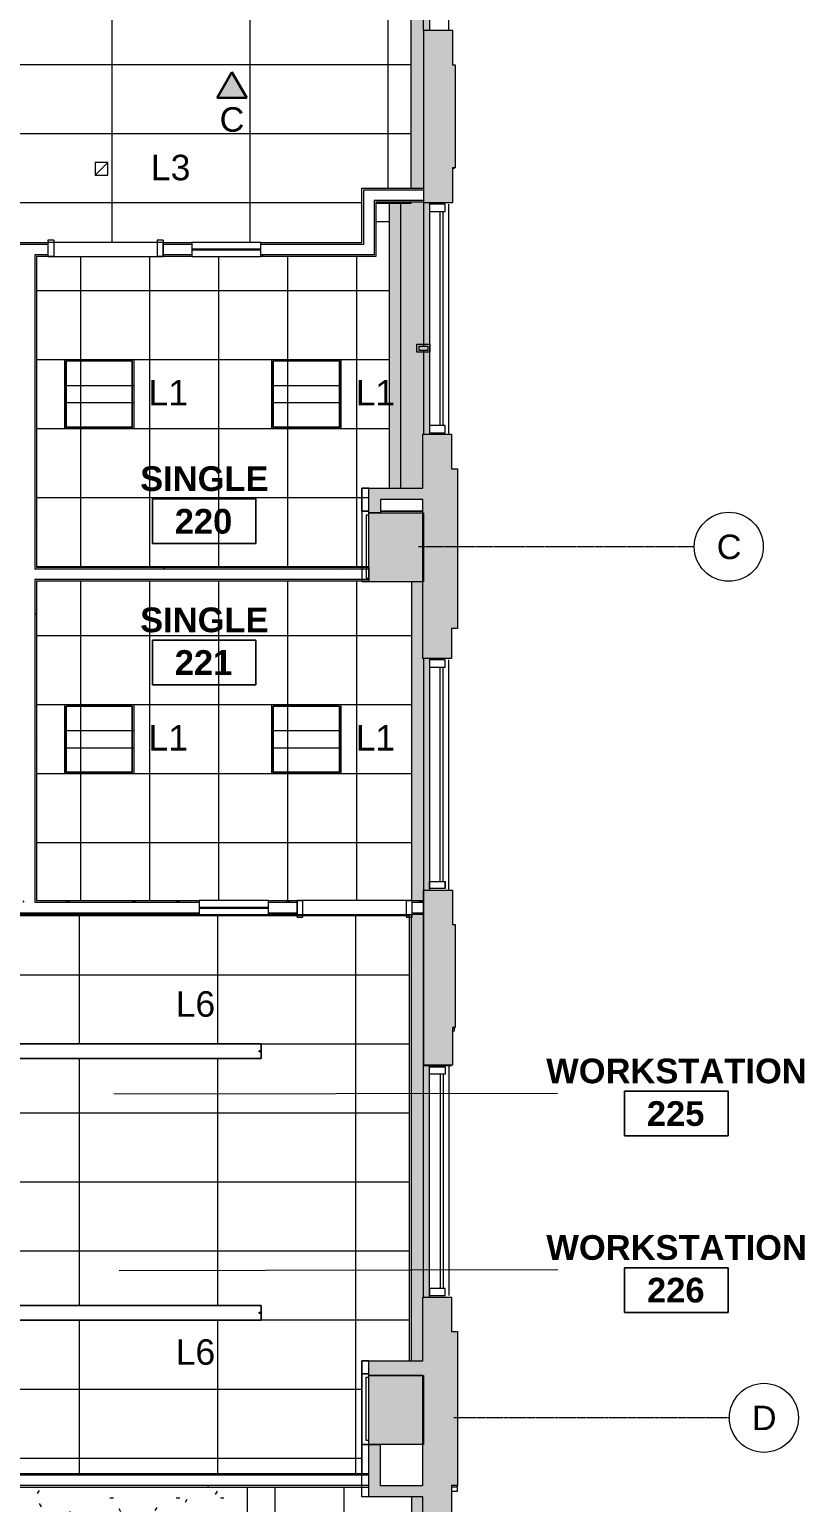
# Model space of a CAD drawing. Header units: inches. Extents: x -24 to 3083, y 122 to 13691.
# Drawn here: x 2814 to 3083, y 12640 to 13152 of the extents above; entities that cross this region are included whole.
import ezdxf

# ---------------------------------------------------------------- set-up
doc = ezdxf.new("R2010")
doc.units = ezdxf.units.IN
doc.header["$MEASUREMENT"] = 0
doc.linetypes.add('X2$0$Grid Line 1_2_', pattern=[0.875, 0.5, -0.125, 0.125, -0.125])
for name, color, linetype, lineweight in [('X2$0$A-ANNO-NOTE', 131, 'Continuous', 9), ('X2$0$A-AREA-IDEN', 2, 'Continuous', 9), ('X2$0$A-CLNG', 13, 'Continuous', 13), ('X2$0$A-CLNG-PATT', 13, 'Continuous', 13), ('X2$0$A-Cols-Extr', 7, 'Continuous', 9), ('X2$0$A-DETL-GENF', 92, 'Continuous', 9), ('X2$0$A-DOOR', 31, 'Continuous', 13), ('X2$0$A-DOOR-FRAM', 31, 'Continuous', 20), ('X2$0$A-GLAZ', 151, 'Continuous', 13), ('X2$0$A-WALL', 113, 'Continuous', 13), ('X2$0$A-Wall-Extr', 7, 'Continuous', 9), ('X2$0$A-WALL-PATT', 111, 'Continuous', 13), ('X2$0$E-ELEC-FIXT', 91, 'Continuous', 9), ('X2$0$E-LITE-EQPM', 33, 'Continuous', 9), ('X2$0$E-LITE-EQPM-IDEN', 33, 'Continuous', 9), ('X2$0$I-WALL', 2, 'Continuous', 9), ('X2$0$Plaza America_Tower 1_2nd Floor -REVIT_dwg', 8, 'Continuous', 9), ('X2$0$S-COLS', 52, 'Continuous', 13), ('X2$0$S-GRID', 1, 'Continuous', 9), ('X2$0$S-GRID-IDEN', 1, 'Continuous', 9)]:
    doc.layers.add(name, color=color, linetype=linetype, lineweight=lineweight)
doc.styles.add('X2$0$Arial_3', font='arial.ttf', dxfattribs={"height": 8.851796})
doc.styles.add('X2$0$Swis721 Lt BT', font='swissl.ttf', dxfattribs={"height": 8.514638})
doc.styles.add('X2$0$Swis721 Lt BT_B', font='', dxfattribs={"height": 8.583975})
doc.styles.get('X2$0$Swis721 Lt BT_B').set_extended_font_data('Swis721 Lt BT', bold=True)
pattern_1 = [(0, (0, 0), (30.72, 7.68), [1.267, -21.773, 1.267, -21.773, -122.88]), (0, (0, 0), (30.72, 7.68), [-46.08, 1.267, -44.813, 1.267, -21.773, -53.76]), (0, (0, 0), (30.72, 7.68), [-115.2, 1.267, -14.093, 1.267, -37.133]), (120, (11.52, 3.84), (-22.0110751, 22.7643004), [1.267, -21.773, 1.267, -21.773, -122.88]), (120, (11.52, 3.84), (-22.0110751, 22.7643004), [-46.08, 1.267, -44.813, 1.267, -21.773, -53.76]), (120, (11.52, 3.84), (-22.0110751, 22.7643004), [-115.2, 1.267, -14.093, 1.267, -37.133]), (240, (15.36, 19.2), (-8.7089249, -30.4443004), [1.267, -21.773, 1.267, -21.773, -122.88]), (240, (15.36, 19.2), (-8.7089249, -30.4443004), [-46.08, 1.267, -44.813, 1.267, -21.773, -53.76]), (240, (15.36, 19.2), (-8.7089249, -30.4443004), [-115.2, 1.267, -14.093, 1.267, -37.133])]
pattern_2 = [(0, (0, 0), (15.36, 3.84), [1.267, -10.253, 1.267, -10.253, -61.44]), (0, (0, 0), (15.36, 3.84), [-23.04, 1.267, -21.773, 1.267, -10.253, -26.88]), (0, (0, 0), (15.36, 3.84), [-57.6, 1.267, -6.413, 1.267, -17.933]), (120, (5.76, 1.92), (-11.00553755, 11.3821502), [1.267, -10.253, 1.267, -10.253, -61.44]), (120, (5.76, 1.92), (-11.00553755, 11.3821502), [-23.04, 1.267, -21.773, 1.267, -10.253, -26.88]), (120, (5.76, 1.92), (-11.00553755, 11.3821502), [-57.6, 1.267, -6.413, 1.267, -17.933]), (240, (7.68, 9.6), (-4.35446245, -15.2221502), [1.267, -10.253, 1.267, -10.253, -61.44]), (240, (7.68, 9.6), (-4.35446245, -15.2221502), [-23.04, 1.267, -21.773, 1.267, -10.253, -26.88]), (240, (7.68, 9.6), (-4.35446245, -15.2221502), [-57.6, 1.267, -6.413, 1.267, -17.933])]

# ---------------------------------------------------------------- blocks, each defined once
blk = doc.blocks.new('X2$0$PS - Duplex - Duplex-V1-FIRST FLOOR')
at = {"layer": 'X2$0$E-ELEC-FIXT'}
for p, q in [((-1.375, -2.25), (-1.375, 2.25)), ((-1.375, 2.25), (1.375, 2.25)), ((-0.75, -1.5), (-0.75, 1.5)), ((-0.75, 1.5), (0.75, 1.5)), ((0.75, 1.5), (0.75, -1.5)), ((1.375, 2.25), (1.375, -2.25)), ((1.375, -2.25), (-1.375, -2.25)), ((0.75, -1.5), (-0.75, -1.5))]:
    blk.add_line(p, q, dxfattribs=at)
blk = doc.blocks.new('X2$0$Plaza America_Tower 1_2nd Floor -REVIT_dwg-5250115-FIRST FLOOR')
at = {"layer": 'X2$0$A-Cols-Extr', "color": 253}
for p, q in [((27873.3, 12984.42), (27870.82, 12984.42)), ((27873.3, 12983.07), (27872.31, 12983.07)), ((27892.05, 12984.42), (27877.3, 12984.42)), ((27873.3, 12659.92), (27870.82, 12659.92)), ((27873.3, 12661.26), (27872.31, 12661.26))]:
    blk.add_line(p, q, dxfattribs=at)
at = {"layer": 'X2$0$A-Cols-Extr', "color": 253, "flags": 128}
for points in [[(27870.82, 12984.42), (27870.82, 12959.92), (27873.3, 12959.92)], [(27872.31, 12983.07), (27872.31, 12961.07), (27873.3, 12961.07)], [(27870.82, 12659.92), (27870.82, 12684.42), (27873.3, 12684.42)], [(27872.31, 12661.26), (27872.31, 12683.26), (27873.3, 12683.26)]]:
    blk.add_lwpolyline(points, dxfattribs=at)
at = {"layer": 'X2$0$A-GLAZ', "color": 253, "lineweight": 9}
for p, q in [((27892.3, 13151.67), (27892.3, 13232.17)), ((27901.05, 13151.67), (27901.05, 13231.67)), ((27892.3, 13091.67), (27892.3, 13041.82)), ((27898.05, 13014.17), (27898.05, 13088.67)), ((27899.05, 13014.17), (27899.05, 13088.67)), ((27901.05, 13011.17), (27901.05, 13091.17)), ((27892.3, 13040.32), (27892.3, 13011.17)), ((27892.3, 12933.17), (27892.3, 12852.67)), ((27898.05, 12855.67), (27898.05, 12930.17)), ((27899.05, 12855.67), (27899.05, 12930.17)), ((27901.05, 12852.67), (27901.05, 12932.67)), ((27894.31, 12855.67), (27894.31, 12853.17)), ((27901.05, 12791.67), (27901.05, 12711.67)), ((27898.05, 12788.67), (27898.05, 12714.17)), ((27899.05, 12788.67), (27899.05, 12714.17))]:
    blk.add_line(p, q, dxfattribs=at)
at = {"layer": 'X2$0$A-GLAZ', "color": 253, "lineweight": 9, "flags": 128}
for points in [[(27899.8, 13091.17), (27894.3, 13091.17), (27894.3, 13088.67), (27899.8, 13088.67)], [(27899.8, 13014.17), (27894.3, 13014.17), (27894.3, 13011.67), (27899.8, 13011.67)], [(27899.8, 12932.67), (27894.3, 12932.67), (27894.3, 12930.17), (27899.8, 12930.17)], [(27899.8, 12788.67), (27894.3, 12788.67), (27894.3, 12791.17), (27899.8, 12791.17)], [(27899.8, 12714.17), (27894.3, 12714.17), (27894.3, 12711.67), (27899.8, 12711.67)]]:
    blk.add_lwpolyline(points, close=True, dxfattribs=at)
for points in [[(27899.81, 12853.17), (27894.3, 12853.17), (27894.3, 12855.67), (27899.81, 12855.67), (27899.8, 12853.17), (27899.81, 12855.67)], [(27892.3, 12711.17), (27892.3, 12791.67), (27901.05, 12791.67), (27902.05, 12791.67)]]:
    blk.add_lwpolyline(points, dxfattribs=at)
at = {"layer": 'X2$0$A-Wall-Extr', "color": 253}
for p, q in [((27892.3, 13151.67), (27892.3, 13091.67)), ((27892.3, 13151.67), (27892.3, 13091.67)), ((27873.3, 12992.42), (27870.82, 12992.42)), ((27892.05, 12984.42), (27877.3, 12984.42)), ((27892.05, 12984.42), (27877.3, 12984.42)), ((27877.3, 12984.42), (27892.05, 12984.42)), ((27892.31, 12792.67), (27892.31, 12852.67)), ((27902.05, 12791.67), (27902.05, 12791.83)), ((27873.3, 12688.92), (27870.82, 12688.92)), ((27870.82, 12659.92), (27873.3, 12659.92))]:
    blk.add_line(p, q, dxfattribs=at)
at = {"layer": 'X2$0$A-Wall-Extr', "color": 253, "flags": 128}
for points in [[(27902.32, 13103.67), (27903.05, 13103.67), (27903.05, 13103.83)], [(27903.05, 13103.83), (27903.05, 13103.67), (27902.32, 13103.67)], [(27873.3, 12984.42), (27870.82, 12984.42), (27870.82, 12992.42), (27873.3, 12992.42)], [(27873.3, 12992.42), (27870.82, 12992.42), (27870.82, 12984.42), (27873.3, 12984.42)], [(27873.3, 12984.42), (27870.82, 12984.42), (27870.82, 12959.92), (27873.3, 12959.92)], [(27902.32, 12803.67), (27903.05, 12803.67), (27903.05, 12804.83)], [(27903.05, 12804.83), (27903.05, 12804.67), (27902.32, 12804.67)], [(27873.23, 12641.67), (27870.82, 12641.67), (27870.82, 12688.92), (27873.3, 12688.92)], [(27870.82, 12684.42), (27870.82, 12688.92), (27873.3, 12688.92)], [(27873.3, 12684.42), (27870.82, 12684.42), (27870.82, 12659.92), (27873.3, 12659.92)], [(27902.05, 12645.17), (27904.05, 12645.17), (27904.05, 12645.67)], [(27902.05, 12645.17), (27904.05, 12645.17), (27904.05, 12645.67)]]:
    blk.add_lwpolyline(points, dxfattribs=at)
for points in [[(27892.31, 12791.67), (27892.31, 12852.67)], [(27873.3, 12684.42), (27870.82, 12684.42)]]:
    blk.add_lwpolyline(points, close=True, dxfattribs=at)
blk = doc.blocks.new('X2$0$Single Flush - OTJ_SOLIDFLUSH_ALUM-4900816-FIRST FLOOR')
at = {"layer": 'X2$0$A-DOOR-FRAM'}
for p, q in [((-20, -3.3125), (-20, 2.4375)), ((-20, 2.4375), (-18, 2.4375)), ((-18, -3.3125), (-18, 2.4375)), ((18.000004, -3.3125), (18.000004, 2.4375)), ((18.000004, 2.4375), (20.000004, 2.4375)), ((20.000004, -3.3125), (20.000004, 2.4375)), ((-20, -3.3125), (-18, -3.3125)), ((18.000004, -3.3125), (20.000004, -3.3125))]:
    blk.add_line(p, q, dxfattribs=at)
blk = doc.blocks.new('X2$0$Frameless opening with glazing - 24_ x 96_-4900874-FIRST FLOOR')
at = {"layer": 'X2$0$A-GLAZ', "lineweight": 30}
blk.add_line((-13.5, 0.0625), (10.5, 0.0625), dxfattribs=at)
blk = doc.blocks.new('X2$0$L-Ceiling Light - Linear Box - 2_x2_-4960925-FIRST FLOOR')
at = {"layer": 'X2$0$E-LITE-EQPM'}
for p, q in [((-12, -12), (-12, 12)), ((-12, 12), (12, 12)), ((-12, -12), (-12, 12)), ((-12, 12), (12, 12)), ((-11.5, -11.5), (-11.5, 11.5)), ((-11.5, 11.5), (11.5, 11.5)), ((11.5, 11.5), (-11.5, 11.5)), ((-11.5, 11.5), (-11.5, -11.5)), ((11.5, 11.5), (11.5, -11.5)), ((11.5, -11.5), (11.5, 11.5)), ((12, 12), (12, -12)), ((12, 12), (12, -12)), ((-12, 3), (12, 3)), ((-12, -3), (12, -3)), ((12, -12), (-12, -12)), ((12, -12), (-12, -12)), ((11.5, -11.5), (-11.5, -11.5)), ((-11.5, -11.5), (11.5, -11.5))]:
    blk.add_line(p, q, dxfattribs=at)
blk = doc.blocks.new('X2$0$L-Recessed Square Downlight - 4_-4552743-FIRST FLOOR')
at = {"layer": 'X2$0$E-LITE-EQPM'}
for p, q in [((-2.1875, -2.1875), (-2.1875, 2.1875)), ((-2.1875, 2.1875), (2.1875, 2.1875)), ((-2.1875, 2.1875), (2.1875, -2.1875)), ((2.1875, 2.1875), (2.1875, -2.1875)), ((2.1875, -2.1875), (-2.1875, -2.1875))]:
    blk.add_line(p, q, dxfattribs=at)
blk = doc.blocks.new('X2$0$Lighting-Pendant-Axis-Beam6-Flush-Direct-Acrylic - Lighting-Pendant-Axis-Beam6-Flush-Direct-Acrylic  8_ LENGTH-5206772-FIRST FLOOR')
at = {"layer": 'X2$0$A-DETL-GENF'}
for p, q in [((46.9375, 2.515625), (-46.9375, 2.515625)), ((-46.9375, 2.515625), (-46.9375, -2.515625)), ((-46.9375, 2.515625), (46.9375, 2.515625)), ((-46.9375, -2.515625), (-46.9375, 2.515625)), ((46.9375, -2.515625), (46.9375, 2.515625)), ((46.9375, 2.515625), (46.9375, -2.515625)), ((-46.9375, -2.515625), (46.9375, -2.515625)), ((46.9375, -2.515625), (-46.9375, -2.515625))]:
    blk.add_line(p, q, dxfattribs=at)
for centre in [(-46.3125, 0), (46.3125, 0)]:
    blk.add_circle(centre, 0.25, dxfattribs=at)
blk = doc.blocks.new('X2$0$Grid - Grid Head - Circle-50561-FIRST FLOOR')
at = {"layer": 'X2$0$S-GRID-IDEN'}
blk.add_circle((0, 0), 0.125, dxfattribs=at)
blk = doc.blocks.new('X2$0$Room Tag - Room Name and Number-3379422-FIRST FLOOR')
at = {"layer": 'X2$0$A-AREA-IDEN'}
for p, q in [((-0.1881, -0.1636), (-0.1881, -0.0018)), ((-0.1881, -0.0018), (0.1869, -0.0018)), ((0.1869, -0.0018), (-0.1881, -0.0018)), ((-0.1881, -0.0018), (-0.1881, -0.1636)), ((0.1869, -0.0018), (0.1869, -0.1636)), ((0.1869, -0.1636), (0.1869, -0.0018)), ((0.1869, -0.1636), (-0.1881, -0.1636)), ((-0.1881, -0.1636), (0.1869, -0.1636))]:
    blk.add_line(p, q, dxfattribs=at)
blk = doc.blocks.new('X2')
at = {"layer": 'X2$0$A-ANNO-NOTE'}
blk.add_hatch(color=256, dxfattribs=at).paths.add_polyline_path([(27820.5, 13128.11), (27825.64, 13137.05), (27830.81, 13128.13)], flags=0)
at = {"layer": 'X2$0$A-CLNG-PATT'}
h = blk.add_hatch(dxfattribs=at)
h.set_pattern_fill('FP2_63', color=256, style=0, pattern_type=2)
h.set_pattern_definition(pattern_2)
h.paths.add_polyline_path([(25516.23, 12516.67), (25519.32, 12516.67), (25519.32, 12633.17), (25509.32, 12633.17), (25509.32, 12552.83), (25511.32, 12552.83), (25511.32, 12516.67), (25515.32, 12516.67)], flags=0)
h.paths.add_polyline_path([(25517.7, 12638.04), (25519.32, 12638.04), (25519.32, 12659.67), (25511.32, 12659.67), (25511.32, 12638.04), (25512.79, 12638.04)], flags=0)
h.paths.add_polyline_path([(25519.32, 12683.92), (25519.32, 12819.17), (25511.32, 12819.17), (25511.32, 12791.67), (25509.32, 12791.67), (25509.32, 12711.33), (25511.32, 12711.33), (25511.35, 12683.92)], flags=0)
h.paths.add_polyline_path([(25511.32, 12824.04), (25519.32, 12824.04), (25519.32, 12959.92), (25511.57, 12959.92), (25511.57, 12932.67), (25509.32, 12932.67), (25509.32, 12853.17), (25511.32, 12853.17), (25511.32, 12841.01)], flags=0)
h.paths.add_polyline_path([(25511.66, 12983.92), (25519.32, 12983.92), (25519.32, 13090.98), (25511.32, 13090.98), (25511.32, 13090.17), (25509.32, 13090.17), (25509.32, 13011.17), (25511.57, 13011.17), (25511.57, 12983.92)], flags=0)
h.paths.add_polyline_path([(27892.05, 12992.42), (27892.05, 13011.17), (27894.3, 13011.17), (27894.3, 13091.67), (27892.32, 13091.67), (27892.32, 13151.67), (27894.3, 13151.67), (27894.3, 13232.1), (27892.3, 13232.1), (27892.29, 13232.17), (27892.05, 13232.17), (27892.05, 13278.35), (27887.82, 13278.35), (27887.82, 13096.69), (27892.22, 13096.69), (27892.22, 13091.81), (27887.82, 13091.81), (27887.82, 13091.42), (27884.3, 13091.42), (27884.3, 12992.42)], flags=0)
h.paths.add_polyline_path([(25511.32, 13095.86), (25519.32, 13095.86), (25519.32, 13257.86), (25511.32, 13257.86), (25511.31, 13231.92), (25509.31, 13231.92), (25509.31, 13151.67), (25511.32, 13151.67), (25511.32, 13103.67)], flags=0)
h.paths.add_polyline_path([(25516.56, 13262.73), (25519.32, 13262.73), (25519.32, 13278.92), (25511.32, 13278.92), (25511.32, 13262.73)], flags=0)
h.paths.add_polyline_path([(25512, 13312.42), (25519.32, 13312.42), (25519.32, 13497.18), (25511.66, 13497.18), (25511.66, 13489.91), (25509.32, 13489.91), (25509.32, 13349.17), (25511.32, 13349.17), (25511.32, 13312.42)], flags=0)
h.paths.add_polyline_path([(27891.31, 13312.42), (27892.05, 13312.42), (27892.05, 13324.8), (27884.05, 13324.8), (27884.05, 13312.42), (27887.82, 13312.42)], flags=0)
h.paths.add_polyline_path([(27884.05, 13329.68), (27892.05, 13329.68), (27892.05, 13349.17), (27894.3, 13349.17), (27894.3, 13493.82), (27892.31, 13493.82), (27892.31, 13501.82), (27884.05, 13501.82), (27884.05, 13337.17)], flags=0)
h.paths.add_polyline_path([(27052.47, 13520.67), (27052.47, 13529.17), (27031.81, 13529.17), (27031.81, 13531.16), (26951.31, 13531.16), (26951.31, 13528.91), (26942.99, 13528.91), (26942.99, 13520.67), (27032.56, 13520.67)], flags=0)
h.paths.add_polyline_path([(26938.12, 13520.67), (26938.12, 13528.91), (26932.47, 13528.91), (26932.47, 13520.67)], flags=0)
h.paths.add_polyline_path([(27072.47, 13521.17), (27189.84, 13521.17), (27189.84, 13531.12), (27091.81, 13531.12), (27091.81, 13529.17), (27071.47, 13529.17), (27071.47, 13521.17)], flags=0)
h.paths.add_polyline_path([(27863.08, 13521.17), (27863.08, 13529.17), (27857.06, 13529.17), (27857.06, 13531.16), (27712.31, 13531.16), (27712.31, 13529.17), (27652.31, 13529.17), (27652.31, 13531.16), (27569.42, 13531.16), (27569.42, 13529.17), (27551.47, 13529.17), (27551.47, 13521.17), (27669.59, 13521.17), (27669.59, 13529.16), (27674.47, 13529.16), (27674.47, 13521.17), (27727.85, 13521.17)], flags=0)
h.paths.add_polyline_path([(27315.49, 13521.17), (27326.99, 13521.17), (27326.99, 13529.16), (27315.49, 13529.16)], flags=0)
h.paths.add_polyline_path([(27206.38, 13521.17), (27290.99, 13521.17), (27290.99, 13529.16), (27271.81, 13529.17), (27271.81, 13531.12), (27194.72, 13531.12), (27194.72, 13521.17)], flags=0)
h.paths.add_polyline_path([(27331.86, 13521.17), (27479.37, 13521.17), (27479.37, 13530.55), (27484.24, 13530.55), (27484.24, 13521.17), (27532.47, 13521.17), (27532.47, 13529.16), (27511.81, 13529.17), (27511.81, 13531.16), (27331.86, 13531.16), (27331.86, 13521.84)], flags=0)
h.paths.add_polyline_path([(26522.06, 13521.17), (26522.06, 13529.16), (26452.31, 13529.17), (26452.31, 13531.16), (26371.82, 13531.16), (26371.82, 13529.17), (26351.64, 13529.17), (26351.64, 13521.17), (26512.46, 13521.17)], flags=0)
h.paths.add_polyline_path([(26311.82, 13521.17), (26328.39, 13521.17), (26328.39, 13529.16), (26311.82, 13529.17), (26311.82, 13531.16), (26131.82, 13531.16), (26131.82, 13529.17), (26111.64, 13529.17), (26111.64, 13521.17), (26163.45, 13521.17)], flags=0)
h.paths.add_polyline_path([(25641.98, 13521.17), (25692.32, 13521.17), (25692.32, 13531.17), (25547.57, 13531.17), (25547.57, 13529.17), (25540.29, 13529.17), (25540.29, 13521.17)], flags=0)
h.paths.add_polyline_path([(25697.19, 13521.17), (25852.3, 13521.17), (25852.3, 13529.17), (25831.82, 13529.17), (25831.82, 13531.16), (25752.32, 13531.16), (25752.32, 13529.17), (25697.19, 13529.17), (25697.19, 13528.92)], flags=0)
h.paths.add_polyline_path([(25871.3, 13521.17), (25990.13, 13521.17), (25990.13, 13531.16), (25891.82, 13531.16), (25891.82, 13529.17), (25871.3, 13529.17), (25871.3, 13528.94)], flags=0)
h.paths.add_polyline_path([(25995.01, 13521.17), (26092.64, 13521.17), (26092.64, 13529.17), (26071.82, 13529.17), (26071.82, 13531.16), (25995.01, 13531.16), (25995.01, 13526.1)], flags=0)
h.paths.add_polyline_path([(25547.57, 13529.17), (25547.57, 13529.17), (25641.98, 13529.17)], flags=0)
h = blk.add_hatch(dxfattribs=at)
h.set_pattern_fill('FP2_63', color=256, style=0, pattern_type=2)
h.set_pattern_definition(pattern_2)
h.paths.add_polyline_path([(25515.32, 12512.67), (25523.32, 12512.67), (25523.32, 12633.17), (25519.32, 12633.17), (25519.32, 12516.67), (25511.32, 12516.67), (25511.32, 12512.67)], flags=0)
h.paths.add_polyline_path([(25519.32, 12638.04), (25523.32, 12638.04), (25523.32, 12659.67), (25519.32, 12659.67)], flags=0)
h.paths.add_polyline_path([(25523.32, 12983.92), (25523.32, 13090.98), (25519.32, 13090.98), (25519.32, 12983.92)], flags=0)
h.paths.add_polyline_path([(27880.3, 12992.42), (27884.3, 12992.42), (27884.3, 13091.42), (27880.3, 13091.42), (27880.3, 13030.43)], flags=0)
h.paths.add_polyline_path([(25519.32, 13095.86), (25523.32, 13095.86), (25523.32, 13257.86), (25519.32, 13257.86), (25519.32, 13148.41)], flags=0)
h.paths.add_polyline_path([(25523.32, 13262.73), (25523.32, 13278.92), (25519.32, 13278.92), (25519.32, 13262.73), (25523.1, 13262.73)], flags=0)
h.paths.add_polyline_path([(25523.32, 13312.42), (25523.32, 13497.18), (25519.32, 13497.18), (25519.32, 13312.42)], flags=0)
h.paths.add_polyline_path([(27884.05, 13312.42), (27884.05, 13324.8), (27880.05, 13324.8), (27880.05, 13312.42)], flags=0)
h.paths.add_polyline_path([(27880.42, 13329.68), (27884.05, 13329.68), (27884.05, 13501.82), (27880.05, 13501.82), (27880.05, 13329.68)], flags=0)
h.paths.add_polyline_path([(27032.56, 13517.17), (27052.47, 13517.17), (27052.47, 13520.67), (26942.99, 13520.67), (26942.99, 13517.17), (27031.81, 13517.17)], flags=0)
h.paths.add_polyline_path([(27479.37, 13517.17), (27479.37, 13521.17), (27331.86, 13521.17), (27331.86, 13517.17), (27380.2, 13517.17)], flags=0)
h.paths.add_polyline_path([(27072.47, 13517.17), (27189.84, 13517.17), (27189.84, 13521.17), (27071.47, 13521.17), (27071.47, 13517.17)], flags=0)
h.paths.add_polyline_path([(27674.47, 13517.17), (27863.08, 13517.17), (27863.08, 13521.17), (27674.47, 13521.17), (27674.47, 13518.75)], flags=0)
h.paths.add_polyline_path([(27515.12, 13517.17), (27532.47, 13517.17), (27532.47, 13521.17), (27484.24, 13521.17), (27484.24, 13517.17), (27511.81, 13517.17)], flags=0)
h.paths.add_polyline_path([(26932.47, 13517.17), (26938.12, 13517.17), (26938.12, 13520.67), (26932.47, 13520.67), (26932.47, 13528.91), (26928.47, 13528.91), (26928.47, 13517.17)], flags=0)
h.paths.add_polyline_path([(27194.72, 13517.17), (27290.99, 13517.17), (27290.99, 13521.17), (27194.72, 13521.17), (27194.72, 13519.41)], flags=0)
h.paths.add_polyline_path([(27551.47, 13517.17), (27669.59, 13517.17), (27669.59, 13521.17), (27551.47, 13521.17)], flags=0)
h.paths.add_polyline_path([(27326.99, 13517.17), (27326.99, 13521.17), (27315.49, 13521.17), (27315.49, 13517.17)], flags=0)
h.paths.add_polyline_path([(26328.39, 13517.17), (26328.39, 13521.17), (26111.64, 13521.17), (26111.64, 13517.17), (26311.82, 13517.17)], flags=0)
h.paths.add_polyline_path([(26522.06, 13517.17), (26522.06, 13521.17), (26351.64, 13521.17), (26351.64, 13517.17), (26452.31, 13517.17)], flags=0)
h.paths.add_polyline_path([(25692.32, 13517.17), (25692.32, 13521.17), (25540.29, 13521.17), (25540.29, 13517.17), (25641.98, 13517.17)], flags=0)
h.paths.add_polyline_path([(25697.19, 13517.17), (25852.3, 13517.17), (25852.3, 13521.17), (25697.19, 13521.17), (25697.19, 13519.16)], flags=0)
h.paths.add_polyline_path([(25990.13, 13517.17), (25990.13, 13521.17), (25871.3, 13521.17), (25871.3, 13517.17), (25989.63, 13517.17)], flags=0)
h.paths.add_polyline_path([(26071.82, 13517.17), (26092.64, 13517.17), (26092.64, 13521.17), (25995.01, 13521.17), (25995.01, 13517.17)], flags=0)
h = blk.add_hatch(dxfattribs=at)
h.set_pattern_fill('FP2_48', color=256, style=0, pattern_type=2)
h.set_pattern_definition([(180, (27898.368, 13235.707), (3e-15, 24), []), (90, (27898.37, 13235.707), (48, -3e-15), [])])
h.paths.add_polyline_path([(27514.37, 13077.81), (27870.82, 13077.81), (27870.82, 13096.69), (27887.82, 13096.69), (27887.82, 13278.35), (27873.3, 13278.35), (27873.3, 13324.8), (27514.37, 13324.8), (27514.37, 13148.41)], flags=0)
h.paths.add_polyline_path([(27887.82, 13091.42), (27887.82, 13091.81), (27875.7, 13091.81), (27875.7, 13091.42), (27876.09, 13091.42)], flags=0)
h.paths.add_polyline_path([(27554.03, 13197.55), (27531.89, 13197.55), (27531.89, 13202.58), (27813.52, 13202.58), (27813.52, 13197.55), (27625.77, 13197.55)], flags=0)
h = blk.add_hatch(dxfattribs=at)
h.set_pattern_fill('FP2_77', color=256, style=0, pattern_type=2)
h.set_pattern_definition([(0, (27815.5, 13037.168), (0, -24), []), (270, (27815.5, 13037.168), (-24, -1e-15), [])])
h.paths.add_polyline_path([(27814.76, 12964.92), (27873.3, 12964.92), (27873.3, 12992.42), (27880.3, 12992.42), (27880.3, 13091.42), (27875.7, 13091.42), (27875.7, 13072.94), (27757.69, 13072.94), (27757.69, 12964.92)], flags=0)
h = blk.add_hatch(dxfattribs=at)
h.set_pattern_fill('FP2_63', color=256, style=0, pattern_type=2)
h.set_pattern_definition(pattern_2)
h.paths.add_polyline_path([(25691.32, 12113.17), (25691.32, 12115.17), (25694.33, 12115.17), (25694.33, 12119.17), (25540.29, 12119.17), (25540.31, 12115.17), (25546.57, 12115.17), (25546.57, 12113.17), (25641.98, 12113.17)], flags=0)
h.paths.add_polyline_path([(27572.06, 12113.17), (27652.06, 12113.17), (27652.06, 12120.17), (27551.48, 12120.17), (27551.48, 12116.17), (27572.06, 12116.17)], flags=0)
h.paths.add_polyline_path([(27727.85, 12113.17), (27857.06, 12113.17), (27857.06, 12116.17), (27863.43, 12116.17), (27863.43, 12120.17), (27712.06, 12120.17), (27712.06, 12113.17)], flags=0)
h.paths.add_polyline_path([(25902.15, 12113.17), (26071.82, 12113.17), (26071.82, 12115.17), (26092.64, 12115.17), (26092.64, 12119.17), (25871.64, 12119.17), (25871.64, 12115.17), (25891.98, 12115.17), (25891.98, 12113.17), (25892.28, 12113.17)], flags=0)
h.paths.add_polyline_path([(26371.98, 12113.17), (26451.31, 12113.17), (26451.31, 12116.42), (26456.31, 12116.42), (26456.31, 12119.17), (26351.64, 12119.17), (26351.64, 12115.17), (26371.98, 12115.17)], flags=0)
h.paths.add_polyline_path([(27031.65, 12113.17), (27031.65, 12116.17), (27052.47, 12116.17), (27052.47, 12120.17), (26946.47, 12120.17), (26946.47, 12116.23), (26951.31, 12116.23), (26951.31, 12113.17), (26954.78, 12113.17)], flags=0)
h.paths.add_polyline_path([(25751.48, 12113.17), (25831.82, 12113.17), (25831.82, 12115.17), (25852.64, 12115.17), (25852.64, 12119.17), (25751.48, 12119.17), (25751.48, 12115.17)], flags=0)
h.paths.add_polyline_path([(26160.01, 12113.17), (26311.82, 12113.17), (26311.82, 12115.17), (26332.64, 12115.17), (26332.64, 12119.17), (26164.26, 12119.17), (26164.26, 12113.24), (26159.38, 12113.24), (26159.38, 12119.17), (26111.64, 12119.17), (26111.64, 12115.17), (26131.98, 12115.17), (26131.98, 12113.17), (26159.38, 12113.17)], flags=0)
h.paths.add_polyline_path([(27271.65, 12113.21), (27271.65, 12116.17), (27292.23, 12116.17), (27292.2, 12120.17), (27194.18, 12120.17), (27194.18, 12113.28), (27189.3, 12113.28), (27189.3, 12120.17), (27087.81, 12120.17), (27087.81, 12116.17), (27091.81, 12116.17), (27091.81, 12113.21), (27206.38, 12113.21)], flags=0)
h.paths.add_polyline_path([(27380.2, 12113.21), (27516.01, 12113.21), (27516.01, 12120.17), (27311.23, 12120.17), (27311.23, 12116.17), (27331.81, 12116.17), (27331.81, 12113.21)], flags=0)
h.paths.add_polyline_path([(27707.81, 12116.17), (27707.81, 12120.17), (27656.31, 12120.17), (27656.31, 12116.17), (27698.4, 12116.17)], flags=0)
h.paths.add_polyline_path([(27524.06, 12116.17), (27532.48, 12116.17), (27532.48, 12120.17), (27520.26, 12120.17), (27520.26, 12116.17)], flags=0)
h.paths.add_polyline_path([(27082.93, 12116.17), (27082.93, 12120.17), (27071.47, 12120.17), (27071.47, 12116.17), (27079.65, 12116.17)], flags=0)
h.paths.add_polyline_path([(27892.05, 12141.26), (27892.05, 12150.42), (27894.55, 12150.42), (27894.55, 12295.1), (27892.3, 12295.1), (27892.3, 12337.45), (27888.3, 12337.45), (27888.3, 12141.26), (27892.04, 12141.26)], flags=0)
h.paths.add_polyline_path([(25515.38, 12141.56), (25515.38, 12341.92), (25511.32, 12341.92), (25511.31, 12295.17), (25509.06, 12295.17), (25509.06, 12150.42), (25511.38, 12150.42), (25511.38, 12141.56)], flags=0)
h.paths.add_polyline_path([(27888.08, 12365.35), (27892.31, 12365.35), (27892.32, 12412.17), (27894.57, 12412.17), (27894.57, 12492.67), (27892.32, 12492.67), (27892.32, 12552.67), (27894.3, 12552.67), (27894.3, 12633.17), (27892.05, 12633.17), (27892.02, 12641.67), (27888.05, 12641.67), (27888.05, 12365.35)], flags=0)
h.paths.add_polyline_path([(25511.32, 12365.92), (25515.32, 12365.92), (25515.32, 12403.92), (25511.32, 12403.92), (25511.32, 12385.92)], flags=0)
h.paths.add_polyline_path([(25511.32, 12408.79), (25515.32, 12408.79), (25515.32, 12512.67), (25511.32, 12512.67), (25511.31, 12492.67), (25509.32, 12492.67), (25509.32, 12412.17), (25511.32, 12412.17), (25511.32, 12408.79)], flags=0)
h.paths.add_polyline_path([(27888.05, 12688.92), (27892.05, 12688.92), (27892.05, 12711.17), (27894.18, 12711.17), (27894.18, 12791.83), (27892.3, 12791.83), (27892.3, 12844.17), (27888.05, 12844.17), (27888.05, 12689.78)], flags=0)
h.paths.add_polyline_path([(27892.21, 12849.04), (27892.3, 12849.04), (27892.32, 12852.67), (27894.3, 12852.67), (27894.3, 12933.17), (27892.05, 12933.17), (27892.05, 12959.85), (27888.05, 12959.85), (27888.05, 12849.04), (27888.31, 12849.04)], flags=0)
h = blk.add_hatch(dxfattribs=at)
h.set_pattern_fill('FP2_36', color=256, style=0, pattern_type=2)
h.set_pattern_definition([(180, (26999.5, 13157.168), (3e-15, 24), []), (90, (26999.5, 13157.168), (24, -1e-15), [])])
h.paths.add_polyline_path([(27887.32, 12849.04), (27888.05, 12849.04), (27888.05, 12959.85), (27873.3, 12959.85), (27873.3, 12960.04), (27757.69, 12960.04), (27757.69, 12849.04), (27848.31, 12849.04)], flags=0)
h = blk.add_hatch(dxfattribs=at)
h.set_pattern_fill('FP2_58', color=256, style=0, pattern_type=2)
h.set_pattern_definition([(180, (27839.087, 12895.154), (3e-15, 24), []), (90, (27839.087, 12895.154), (48, -3e-15), [])])
h.paths.add_polyline_path([(27650.97, 12649.83), (27870.82, 12649.83), (27870.82, 12688.83), (27873.3, 12688.83), (27873.3, 12688.92), (27887.32, 12688.92), (27887.32, 12843.83), (27517.37, 12843.83), (27517.37, 12674.86), (27617.6, 12674.86), (27617.6, 12649.83), (27640.94, 12649.83)], flags=0)
h.paths.add_polyline_path([(27662.77, 12703.15), (27554.24, 12703.15), (27554.24, 12708.19), (27835.87, 12708.19), (27835.87, 12703.15), (27727.85, 12703.15)], flags=0)
h.paths.add_polyline_path([(27835.87, 12794.12), (27554.24, 12794.12), (27554.24, 12799.15), (27835.87, 12799.15), (27835.87, 12794.48)], flags=0)
h = blk.add_hatch(dxfattribs=at)
h.set_pattern_fill('FP2_1', color=256, style=0, pattern_type=2)
h.set_pattern_definition(pattern_1)
h.paths.add_polyline_path([(27830.91, 12572.95), (27830.91, 12644.95), (27748.07, 12644.95), (27748.07, 12572.95), (27814.76, 12572.95)], flags=0)
h = blk.add_hatch(dxfattribs=at)
h.set_pattern_fill('FP2_62', color=256, style=0, pattern_type=2)
h.set_pattern_definition([(90, (27859.108, 12485.35), (24, -1e-15), []), (0, (27859.108, 12485.35), (0, -24), [])])
h.paths.add_polyline_path([(27835.02, 12341.7), (27873.3, 12341.7), (27873.3, 12365.92), (27888.05, 12365.92), (27888.05, 12641.67), (27873.23, 12641.67), (27873.23, 12644.95), (27830.91, 12644.95), (27830.91, 12341.7)], flags=0)
h.paths.add_polyline_path([(27835.02, 12389.2), (27835.02, 12390.95), (27883.19, 12390.95), (27883.19, 12389.2), (27836.69, 12389.2)], flags=0)
h.paths.add_polyline_path([(27835.02, 12461.2), (27835.02, 12462.95), (27883.19, 12462.95), (27883.19, 12461.2)], flags=0)
h.paths.add_polyline_path([(27835.02, 12533.2), (27835.02, 12534.95), (27883.19, 12534.95), (27883.19, 12533.2)], flags=0)
h.paths.add_polyline_path([(27835.02, 12605.2), (27835.02, 12606.95), (27883.19, 12606.95), (27883.19, 12605.2)], flags=0)
at = {"layer": 'X2$0$A-WALL-PATT', "lineweight": 9}
for points in [[(27892.33, 13139.67), (27902.32, 13139.67), (27902.32, 13151.67), (27892.32, 13151.67), (27892.32, 13139.67)], [(27902.05, 13103.83), (27903.32, 13103.83), (27903.32, 13139.67), (27892.32, 13139.67), (27892.32, 13103.83), (27901.67, 13103.83)], [(27892.32, 13091.67), (27902.32, 13091.67), (27902.32, 13103.83), (27892.32, 13103.83)], [(27902.05, 12999.17), (27902.05, 13011.17), (27892.05, 13011.17), (27892.05, 12999.17), (27901.67, 12999.17)], [(27904.05, 12943.67), (27904.05, 12999.17), (27892.05, 12999.17), (27892.05, 12983.85), (27892.3, 12983.85), (27892.3, 12959.85), (27892.05, 12959.85), (27892.05, 12943.67), (27902.05, 12943.67)], [(27877.3, 12983.85), (27877.3, 12992.42), (27873.3, 12992.42), (27873.3, 12983.85), (27875.7, 12983.85)], [(27886.13, 12988.42), (27892.05, 12988.42), (27892.05, 12992.42), (27877.3, 12992.42), (27877.3, 12988.42), (27884.3, 12988.42)], [(27901.67, 12933.17), (27902.05, 12933.17), (27902.05, 12943.67), (27892.05, 12943.67), (27892.05, 12933.17), (27894.3, 12933.17)], [(27892.32, 12840.67), (27902.32, 12840.67), (27902.32, 12852.67), (27892.32, 12852.67), (27892.32, 12843.83)], [(27902.05, 12804.83), (27903.32, 12804.83), (27903.32, 12840.67), (27892.32, 12840.67), (27892.32, 12804.83), (27901.67, 12804.83)], [(27892.32, 12791.83), (27902.32, 12791.83), (27902.32, 12804.83), (27892.32, 12804.83), (27892.32, 12792.24)], [(27901.67, 12699.17), (27902.05, 12699.17), (27902.05, 12711.17), (27892.05, 12711.17), (27892.05, 12699.17), (27894.18, 12699.17)], [(27904.05, 12645.67), (27904.05, 12699.17), (27892.05, 12699.17), (27892.07, 12683.85), (27892.3, 12682.96), (27892.3, 12659.85), (27892.05, 12659.85), (27892.05, 12645.67), (27902.05, 12645.67)], [(27873.3, 12683.92), (27892.05, 12683.92), (27892.05, 12688.92), (27873.3, 12688.92), (27873.3, 12688.83)], [(27877.23, 12641.67), (27877.23, 12659.85), (27873.23, 12659.85), (27873.23, 12641.67)], [(27888.05, 12641.67), (27892.05, 12641.67), (27892.01, 12645.67), (27877.23, 12645.67), (27877.23, 12641.67), (27883.19, 12641.67)], [(27902.05, 12633.17), (27902.05, 12645.67), (27892.05, 12645.67), (27892.05, 12633.17), (27901.67, 12633.17)]]:
    blk.add_hatch(color=7, dxfattribs=at).paths.add_polyline_path(points, flags=0)
h = blk.add_hatch(dxfattribs=at)
h.set_pattern_fill('FP2_1', color=256, style=0, pattern_type=2)
h.set_pattern_definition(pattern_1)
h.paths.add_polyline_path([(27874.17, 13096.06), (27892.22, 13096.06), (27892.22, 13096.69), (27870.82, 13096.69), (27870.82, 13096.06), (27873.82, 13096.06)], flags=0)
h = blk.add_hatch(dxfattribs=at)
h.set_pattern_fill('FP2_1', color=256, style=0, pattern_type=2)
h.set_pattern_definition(pattern_1)
h.paths.add_polyline_path([(27871.45, 13077.81), (27871.45, 13096.06), (27870.82, 13096.05), (27870.82, 13077.81)], flags=0)
h = blk.add_hatch(dxfattribs=at)
h.set_pattern_fill('FP2_1', color=256, style=0, pattern_type=2)
h.set_pattern_definition(pattern_1)
h.paths.add_polyline_path([(27875.07, 13091.81), (27892.22, 13091.81), (27892.22, 13092.44), (27875.07, 13092.44)], flags=0)
h = blk.add_hatch(dxfattribs=at)
h.set_pattern_fill('FP2_1', color=256, style=0, pattern_type=2)
h.set_pattern_definition(pattern_1)
h.paths.add_polyline_path([(27871.29, 13077.19), (27871.45, 13077.19), (27871.45, 13077.81), (27835.69, 13077.81), (27835.69, 13077.19)], flags=0)
h.paths.add_polyline_path([(27510.37, 13077.19), (27674.82, 13077.19), (27674.82, 13077.81), (27510.37, 13077.81), (27510.37, 13077.66)], flags=0)
h.paths.add_polyline_path([(27811.69, 13077.19), (27811.69, 13077.81), (27801.69, 13077.81), (27801.69, 13077.19)], flags=0)
h.paths.add_polyline_path([(27748.82, 13077.19), (27761.69, 13077.19), (27761.69, 13077.81), (27748.82, 13077.81)], flags=0)
h.paths.add_polyline_path([(27698.82, 13077.19), (27708.82, 13077.19), (27708.82, 13077.81), (27698.82, 13077.81)], flags=0)
h = blk.add_hatch(dxfattribs=at)
h.set_pattern_fill('FP2_1', color=256, style=0, pattern_type=2)
h.set_pattern_definition(pattern_1)
h.paths.add_polyline_path([(27871.45, 13072.94), (27875.7, 13072.94), (27875.66, 13073.56), (27835.69, 13073.56), (27835.69, 13072.94)], flags=0)
h.paths.add_polyline_path([(27515.24, 13072.94), (27605.41, 13072.94), (27605.41, 13073.56), (27514.62, 13073.56), (27514.62, 13072.94)], flags=0)
h.paths.add_polyline_path([(27609.04, 13072.94), (27674.82, 13072.94), (27674.82, 13073.56), (27609.04, 13073.56)], flags=0)
h.paths.add_polyline_path([(27698.82, 13072.94), (27708.82, 13072.94), (27708.82, 13073.56), (27698.82, 13073.56)], flags=0)
h.paths.add_polyline_path([(27811.69, 13072.94), (27811.69, 13073.56), (27801.69, 13073.56), (27801.69, 13072.94)], flags=0)
h.paths.add_polyline_path([(27752.82, 13072.94), (27753.44, 13072.94), (27753.42, 13073.56), (27748.82, 13073.56), (27748.82, 13072.94)], flags=0)
h.paths.add_polyline_path([(27757.07, 13072.94), (27761.69, 13072.94), (27761.69, 13073.56), (27757.07, 13073.56)], flags=0)
h = blk.add_hatch(dxfattribs=at)
h.set_pattern_fill('FP2_1', color=256, style=0, pattern_type=2)
h.set_pattern_definition(pattern_1)
h.paths.add_polyline_path([(27757.07, 12849.04), (27757.69, 12849.04), (27757.69, 12960.67), (27757.07, 12960.67), (27757.07, 12912.46)], flags=0)
h.paths.add_polyline_path([(27757.07, 12964.29), (27757.69, 12964.29), (27757.69, 13072.94), (27757.07, 13072.94), (27757.07, 12964.77)], flags=0)
h = blk.add_hatch(dxfattribs=at)
h.set_pattern_fill('FP2_1', color=256, style=0, pattern_type=2)
h.set_pattern_definition(pattern_1)
h.paths.add_polyline_path([(27757.69, 12964.29), (27873.3, 12964.29), (27873.3, 12964.92), (27757.69, 12964.92)], flags=0)
h = blk.add_hatch(dxfattribs=at)
h.set_pattern_fill('FP2_1', color=256, style=0, pattern_type=2)
h.set_pattern_definition(pattern_1)
h.paths.add_polyline_path([(27814.76, 12960.04), (27873.3, 12960.04), (27873.3, 12960.67), (27757.69, 12960.67), (27757.69, 12960.04)], flags=0)
h = blk.add_hatch(dxfattribs=at)
h.set_pattern_fill('FP2_1', color=256, style=0, pattern_type=2)
h.set_pattern_definition(pattern_1)
h.paths.add_polyline_path([(27838.31, 12848.42), (27848.31, 12848.42), (27848.31, 12849.04), (27838.31, 12849.04)], flags=0)
h.paths.add_polyline_path([(27531.73, 12848.42), (27753.44, 12848.42), (27753.44, 12849.04), (27515.24, 12849.04), (27515.24, 12848.42), (27517.37, 12848.42)], flags=0)
h.paths.add_polyline_path([(27888.31, 12848.42), (27892.31, 12848.42), (27892.3, 12849.04), (27888.31, 12849.04)], flags=0)
h.paths.add_polyline_path([(27757.07, 12848.42), (27814.31, 12848.42), (27814.31, 12849.04), (27757.07, 12849.04)], flags=0)
h = blk.add_hatch(dxfattribs=at)
h.set_pattern_fill('FP2_1', color=256, style=0, pattern_type=2)
h.set_pattern_definition(pattern_1)
h.paths.add_polyline_path([(27838.31, 12844.17), (27848.31, 12844.17), (27848.31, 12844.79), (27838.31, 12844.79)], flags=0)
h.paths.add_polyline_path([(27510.99, 12844.17), (27814.31, 12844.17), (27814.31, 12844.79), (27510.99, 12844.79)], flags=0)
h.paths.add_polyline_path([(27888.31, 12844.17), (27892.31, 12844.17), (27892.3, 12844.79), (27888.31, 12844.79)], flags=0)
h = blk.add_hatch(dxfattribs=at)
h.set_pattern_fill('FP2_1', color=256, style=0, pattern_type=2)
h.set_pattern_definition(pattern_1)
h.paths.add_polyline_path([(27617.6, 12649.2), (27873.23, 12649.2), (27873.23, 12649.83), (27617.6, 12649.83)], flags=0)
h = blk.add_hatch(dxfattribs=at)
h.set_pattern_fill('FP2_1', color=256, style=0, pattern_type=2)
h.set_pattern_definition(pattern_1)
h.paths.add_polyline_path([(27617.6, 12644.95), (27743.82, 12644.95), (27743.79, 12645.58), (27617.6, 12645.58)], flags=0)
h.paths.add_polyline_path([(27830.91, 12644.95), (27873.23, 12644.95), (27873.23, 12645.58), (27747.44, 12645.58), (27747.44, 12644.95), (27814.76, 12644.95)], flags=0)
at = {"layer": 'X2$0$S-COLS', "lineweight": 5}
for points in [[(27892.3, 12959.85), (27892.3, 12983.85), (27873.3, 12983.85), (27873.3, 12959.85), (27892.05, 12959.85)], [(27892.05, 12659.85), (27892.3, 12659.85), (27892.3, 12682.96), (27892.05, 12683.85), (27873.3, 12683.85), (27873.3, 12659.85)]]:
    blk.add_hatch(color=250, dxfattribs=at).paths.add_polyline_path(points, flags=0)
at = {"layer": 'X2$0$A-ANNO-NOTE'}
for p, q in [((27825.64, 13137.05), (27820.5, 13128.11)), ((27830.81, 13128.13), (27825.64, 13137.05)), ((27820.5, 13128.11), (27830.81, 13128.13))]:
    blk.add_line(p, q, dxfattribs=at)
at = {"layer": 'X2$0$A-ANNO-NOTE', "lineweight": 30}
for p, q in [((27825.64, 13137.05), (27820.5, 13128.11)), ((27825.64, 13137.05), (27830.81, 13128.13)), ((27830.81, 13128.13), (27820.5, 13128.11))]:
    blk.add_line(p, q, dxfattribs=at)
at = {"layer": 'X2$0$A-AREA-IDEN'}
for p, q in [((27784.56, 12781.8), (27938.9, 12782.09)), ((27786.44, 12720.4), (27938.95, 12720.68))]:
    blk.add_line(p, q, dxfattribs=at)
at = {"layer": 'X2$0$A-CLNG'}
for p, q in [((27887.82, 13278.35), (27887.82, 13096.69)), ((27894.3, 13232.1), (27894.3, 13151.67)), ((27887.82, 13091.42), (27875.7, 13091.42)), ((27880.3, 13091.81), (27880.3, 12992.42)), ((27884.3, 13091.42), (27884.3, 12992.42)), ((27887.82, 13091.81), (27887.82, 13091.42)), ((27894.3, 13091.67), (27894.3, 13011.17)), ((27888.05, 12959.85), (27888.05, 12849.04)), ((27894.3, 12933.17), (27894.3, 12852.67)), ((27892.3, 12852.67), (27892.3, 12849.04)), ((27517.37, 12843.83), (27887.32, 12843.83)), ((27887.32, 12843.83), (27887.32, 12688.92)), ((27888.05, 12688.92), (27888.05, 12844.17)), ((27892.3, 12844.17), (27892.3, 12791.83)), ((27894.18, 12791.83), (27894.18, 12711.17)), ((27873.3, 12688.83), (27870.82, 12688.83)), ((27870.82, 12688.83), (27870.82, 12649.83)), ((27830.91, 12644.95), (27830.91, 12572.95)), ((27888.05, 12641.67), (27888.05, 12365.35))]:
    blk.add_line(p, q, dxfattribs=at)
at = {"layer": 'X2$0$A-WALL', "color": 8, "lineweight": 20}
for p, q in [((27892.32, 13091.67), (27892.32, 13151.67)), ((27892.32, 13151.67), (27902.32, 13151.67)), ((27902.32, 13151.67), (27902.32, 13139.67)), ((27902.32, 13139.67), (27903.32, 13139.67)), ((27903.32, 13139.67), (27903.32, 13103.83)), ((27903.32, 13103.83), (27902.32, 13103.83)), ((27902.32, 13103.83), (27902.32, 13091.67)), ((27902.32, 13091.67), (27892.32, 13091.67)), ((27892.05, 12992.42), (27892.05, 13011.17)), ((27892.05, 13011.17), (27902.05, 13011.17)), ((27902.05, 13011.17), (27902.05, 12999.17)), ((27902.05, 12999.17), (27904.05, 12999.17)), ((27904.05, 12999.17), (27904.05, 12943.67)), ((27873.3, 12992.42), (27892.05, 12992.42)), ((27873.3, 12983.85), (27873.3, 12992.42)), ((27892.05, 12988.42), (27877.3, 12988.42)), ((27877.3, 12988.42), (27877.3, 12983.85)), ((27892.05, 12933.17), (27892.05, 12988.42)), ((27877.3, 12983.85), (27873.3, 12983.85)), ((27904.05, 12943.67), (27902.05, 12943.67)), ((27902.05, 12943.67), (27902.05, 12933.17)), ((27902.05, 12933.17), (27892.05, 12933.17)), ((27892.32, 12791.83), (27892.32, 12852.67)), ((27892.32, 12852.67), (27902.32, 12852.67)), ((27902.32, 12852.67), (27902.32, 12840.67)), ((27902.32, 12840.67), (27903.32, 12840.67)), ((27903.32, 12840.67), (27903.32, 12804.83)), ((27903.32, 12804.83), (27902.32, 12804.83)), ((27902.32, 12804.83), (27902.32, 12791.83)), ((27902.32, 12791.83), (27892.32, 12791.83)), ((27892.05, 12688.92), (27892.05, 12711.17)), ((27892.05, 12711.17), (27902.05, 12711.17)), ((27902.05, 12711.17), (27902.05, 12699.17)), ((27902.05, 12699.17), (27904.05, 12699.17)), ((27904.05, 12699.17), (27904.05, 12645.67)), ((27892.05, 12645.67), (27892.05, 12683.92)), ((27873.23, 12641.67), (27873.23, 12659.85)), ((27873.23, 12659.85), (27877.23, 12659.85)), ((27877.23, 12659.85), (27877.23, 12645.67)), ((27892.05, 12641.67), (27873.23, 12641.67)), ((27877.23, 12645.67), (27892.05, 12645.67)), ((27892.05, 12633.17), (27892.05, 12641.67)), ((27904.05, 12645.67), (27902.05, 12645.67)), ((27902.05, 12645.67), (27902.05, 12633.17))]:
    blk.add_line(p, q, dxfattribs=at)
at = {"layer": 'X2$0$A-WALL'}
for p, q in [((27871.45, 13096.06), (27871.45, 13077.19)), ((27892.22, 13096.06), (27871.45, 13096.06)), ((27875.07, 13092.44), (27875.07, 13073.56)), ((27892.22, 13092.44), (27875.07, 13092.44)), ((27761.69, 13077.19), (27748.82, 13077.19)), ((27811.69, 13077.19), (27801.69, 13077.19)), ((27871.45, 13077.19), (27835.69, 13077.19)), ((27761.69, 13073.56), (27757.07, 13073.56)), ((27757.07, 13073.56), (27757.07, 12964.29)), ((27811.69, 13073.56), (27801.69, 13073.56)), ((27875.07, 13073.56), (27835.69, 13073.56)), ((27873.3, 12964.29), (27757.07, 12964.29)), ((27757.07, 12960.67), (27757.07, 12848.42)), ((27873.3, 12960.67), (27757.07, 12960.67)), ((27757.07, 12848.42), (27814.31, 12848.42)), ((27838.31, 12848.42), (27848.31, 12848.42)), ((27888.31, 12848.42), (27892.31, 12848.42)), ((27510.99, 12844.79), (27814.31, 12844.79)), ((27838.31, 12844.79), (27848.31, 12844.79)), ((27888.31, 12844.79), (27892.31, 12844.79)), ((27873.23, 12649.2), (27617.6, 12649.2)), ((27873.23, 12645.58), (27747.44, 12645.58))]:
    blk.add_line(p, q, dxfattribs=at)
at = {"layer": 'X2$0$A-WALL', "lineweight": 9}
for p, q in [((27902.05, 12643.67), (27904.05, 12643.67)), ((27904.05, 12643.67), (27904.05, 12645.67))]:
    blk.add_line(p, q, dxfattribs=at)
at = {"layer": 'X2$0$I-WALL', "lineweight": 13}
for p, q in [((27870.82, 13077.81), (27870.82, 13096.69)), ((27870.82, 13096.69), (27892.22, 13096.69)), ((27892.22, 13096.69), (27892.22, 13091.81)), ((27875.7, 13091.81), (27875.7, 13072.94)), ((27892.22, 13091.81), (27875.7, 13091.81)), ((27748.82, 13077.81), (27761.69, 13077.81)), ((27761.69, 13077.81), (27761.69, 13072.94)), ((27801.69, 13077.81), (27811.69, 13077.81)), ((27801.69, 13072.94), (27801.69, 13077.81)), ((27811.69, 13077.81), (27811.69, 13072.94)), ((27835.69, 13077.81), (27870.82, 13077.81)), ((27835.69, 13072.94), (27835.69, 13077.81)), ((27761.69, 13072.94), (27757.69, 13072.94)), ((27757.69, 13072.94), (27757.69, 12964.92)), ((27811.69, 13072.94), (27801.69, 13072.94)), ((27875.7, 13072.94), (27835.69, 13072.94)), ((27757.69, 12964.92), (27873.3, 12964.92)), ((27873.3, 12964.92), (27873.3, 12960.04)), ((27757.69, 12960.04), (27757.69, 12849.04)), ((27873.3, 12960.04), (27757.69, 12960.04)), ((27757.69, 12849.04), (27814.31, 12849.04)), ((27814.31, 12849.04), (27814.31, 12844.17)), ((27838.31, 12844.17), (27838.31, 12849.04)), ((27838.31, 12849.04), (27848.31, 12849.04)), ((27848.31, 12849.04), (27848.31, 12844.17)), ((27888.31, 12844.17), (27888.31, 12849.04)), ((27888.31, 12849.04), (27892.31, 12849.04)), ((27892.31, 12849.04), (27892.31, 12844.17)), ((27814.31, 12844.17), (27510.37, 12844.17)), ((27848.31, 12844.17), (27838.31, 12844.17)), ((27892.31, 12844.17), (27888.31, 12844.17)), ((27617.6, 12649.83), (27873.23, 12649.83)), ((27873.23, 12644.95), (27748.07, 12644.95))]:
    blk.add_line(p, q, dxfattribs=at)
at = {"layer": 'X2$0$I-WALL'}
for p, q in [((27801.69, 13077.81), (27761.69, 13077.81)), ((27835.69, 13077.81), (27811.69, 13077.81)), ((27761.69, 13072.94), (27801.69, 13072.94)), ((27811.69, 13072.94), (27835.69, 13072.94)), ((27838.31, 12849.04), (27814.31, 12849.04)), ((27888.31, 12849.04), (27848.31, 12849.04)), ((27814.31, 12844.17), (27838.31, 12844.17)), ((27848.31, 12844.17), (27888.31, 12844.17))]:
    blk.add_line(p, q, dxfattribs=at)
at = {"layer": 'X2$0$I-WALL', "color": 8, "lineweight": 20}
for p, q in [((27873.3, 12688.92), (27892.05, 12688.92)), ((27873.3, 12683.92), (27873.3, 12688.92)), ((27892.05, 12683.92), (27873.3, 12683.92))]:
    blk.add_line(p, q, dxfattribs=at)
at = {"layer": 'X2$0$S-COLS', "color": 8, "lineweight": 20}
for p, q in [((27873.3, 12959.85), (27873.3, 12983.85)), ((27873.3, 12983.85), (27892.3, 12983.85)), ((27892.3, 12983.85), (27892.3, 12959.85)), ((27892.3, 12959.85), (27873.3, 12959.85)), ((27873.3, 12659.85), (27873.3, 12683.85)), ((27873.3, 12683.85), (27892.3, 12683.85)), ((27892.3, 12683.85), (27892.3, 12659.85)), ((27892.3, 12659.85), (27873.3, 12659.85))]:
    blk.add_line(p, q, dxfattribs=at)
at = {"layer": 'X2$0$S-GRID', "linetype": 'X2$0$Grid Line 1_2_'}
for p, q in [((27986.4, 12972.05), (27890.4, 12972.05)), ((27998.63, 12669.16), (27902.63, 12669.16))]:
    blk.add_line(p, q, dxfattribs=at)
at = {"layer": 'X2$0$A-AREA-IDEN', "xscale": 95.99999999999994, "yscale": 95.99999999999994, "zscale": 95.99999999999994}
for p in [(27816.04, 12988.88), (27816.04, 12939.78), (27980.2, 12782.95), (27980.25, 12721.54)]:
    blk.add_blockref('X2$0$Room Tag - Room Name and Number-3379422-FIRST FLOOR', p, dxfattribs=at)
at = {"layer": 'X2$0$A-DOOR', "rotation": 180}
blk.add_blockref('X2$0$Single Flush - OTJ_SOLIDFLUSH_ALUM-4900816-FIRST FLOOR', (27781.69, 13075.38), dxfattribs=at)
at = {"layer": 'X2$0$A-DOOR'}
blk.add_blockref('X2$0$Single Flush - OTJ_SOLIDFLUSH_ALUM-4900816-FIRST FLOOR', (27868.31, 12846.61), dxfattribs=at)
at = {"layer": 'X2$0$A-GLAZ'}
blk.add_blockref('X2$0$Frameless opening with glazing - 24_ x 96_-4900874-FIRST FLOOR', (27825.19, 13075.38), dxfattribs=at)
at = {"layer": 'X2$0$A-GLAZ', "rotation": 180}
blk.add_blockref('X2$0$Frameless opening with glazing - 24_ x 96_-4900874-FIRST FLOOR', (27824.81, 12846.61), dxfattribs=at)
at = {"layer": 'X2$0$E-ELEC-FIXT', "rotation": 89.99999999999999}
blk.add_blockref('X2$0$PS - Duplex - Duplex-V1-FIRST FLOOR', (27892.24, 13041.07), dxfattribs=at)
at = {"layer": 'X2$0$E-LITE-EQPM', "extrusion": (0, 0, -1), "rotation": 180}
blk.add_blockref('X2$0$L-Recessed Square Downlight - 4_-4552743-FIRST FLOOR', (-27780.31, 13103.49), dxfattribs=at)
at = {"layer": 'X2$0$E-LITE-EQPM'}
for p in [(27779.5, 13025.17), (27851.5, 13025.17), (27779.5, 12905.17), (27851.5, 12905.17)]:
    blk.add_blockref('X2$0$L-Ceiling Light - Linear Box - 2_x2_-4960925-FIRST FLOOR', p, dxfattribs=at)
at = {"layer": 'X2$0$E-LITE-EQPM', "rotation": 180}
for p in [(27788.93, 12796.64), (27788.93, 12705.67)]:
    blk.add_blockref('X2$0$Lighting-Pendant-Axis-Beam6-Flush-Direct-Acrylic - Lighting-Pendant-Axis-Beam6-Flush-Direct-Acrylic  8_ LENGTH-5206772-FIRST FLOOR', p, dxfattribs=at)
at = {"layer": 'X2$0$Plaza America_Tower 1_2nd Floor -REVIT_dwg', "color": 253}
blk.add_blockref('X2$0$Plaza America_Tower 1_2nd Floor -REVIT_dwg-5250115-FIRST FLOOR', (0, 0), dxfattribs=at)
at = {"layer": 'X2$0$S-GRID-IDEN', "xscale": 95.99999999999994, "yscale": 95.99999999999994, "zscale": 95.99999999999994, "rotation": 89.99999999999982}
for p in [(27998.4, 12972.05), (28010.63, 12669.16)]:
    blk.add_blockref('X2$0$Grid - Grid Head - Circle-50561-FIRST FLOOR', p, dxfattribs=at)
at = {"layer": 'X2$0$A-ANNO-NOTE', "insert": (27825.66, 13124.87), "char_height": 8.51, "width": 9.936, "attachment_point": 2, "rotation": 0.074, "line_spacing_factor": 1.00667, "style": 'X2$0$Swis721 Lt BT'}
blk.add_mtext('C', dxfattribs=at)
at = {"layer": 'X2$0$A-AREA-IDEN', "char_height": 8.584, "attachment_point": 2, "line_spacing_factor": 0.998538, "style": 'X2$0$Swis721 Lt BT_B'}
for s, insert, width in [('SINGLE', (27816.06, 13000.02), 49.464), ('220', (27815.77, 12985.19), 23.004), ('SINGLE', (27816.06, 12950.92), 49.464), ('221', (27815.77, 12936.09), 23.004), ('WORKSTATION', (27980.21, 12794.08), 99.144), ('225', (27979.92, 12779.26), 23.004), ('WORKSTATION', (27980.26, 12732.68), 99.144), ('226', (27979.97, 12717.85), 23.004)]:
    blk.add_mtext(s, dxfattribs=dict(at, insert=insert, width=width))
at = {"layer": 'X2$0$E-LITE-EQPM-IDEN', "char_height": 8.852, "width": 16.416, "attachment_point": 2, "line_spacing_factor": 0.938532, "style": 'X2$0$Arial_3'}
for s, insert in [('L3', (27804.34, 13108.34)), ('L1', (27803.53, 13030.02)), ('L1', (27875.53, 13030.02)), ('L1', (27803.53, 12910.02)), ('L1', (27875.53, 12910.02)), ('L6', (27812.96, 12817.49)), ('L6', (27812.96, 12696.48))]:
    blk.add_mtext(s, dxfattribs=dict(at, insert=insert))
at = {"layer": 'X2$0$S-GRID-IDEN', "char_height": 8.51, "width": 9.936, "attachment_point": 2, "line_spacing_factor": 1.00667, "style": 'X2$0$Swis721 Lt BT', "bg_fill": 3, "box_fill_scale": 1.25, "bg_fill_color": 0, "bg_fill_transparency": 0}
for s, insert in [('C', (27998.5, 12976.28)), ('D', (28010.72, 12673.38))]:
    blk.add_mtext(s, dxfattribs=dict(at, insert=insert))

msp = doc.modelspace()

# ---------------------------------------------------------------- block references
at = {"color": 253, "lineweight": 5}
msp.add_blockref('X2', (-24941.6, 0), dxfattribs=at)

doc.saveas('drawing.dxf')
